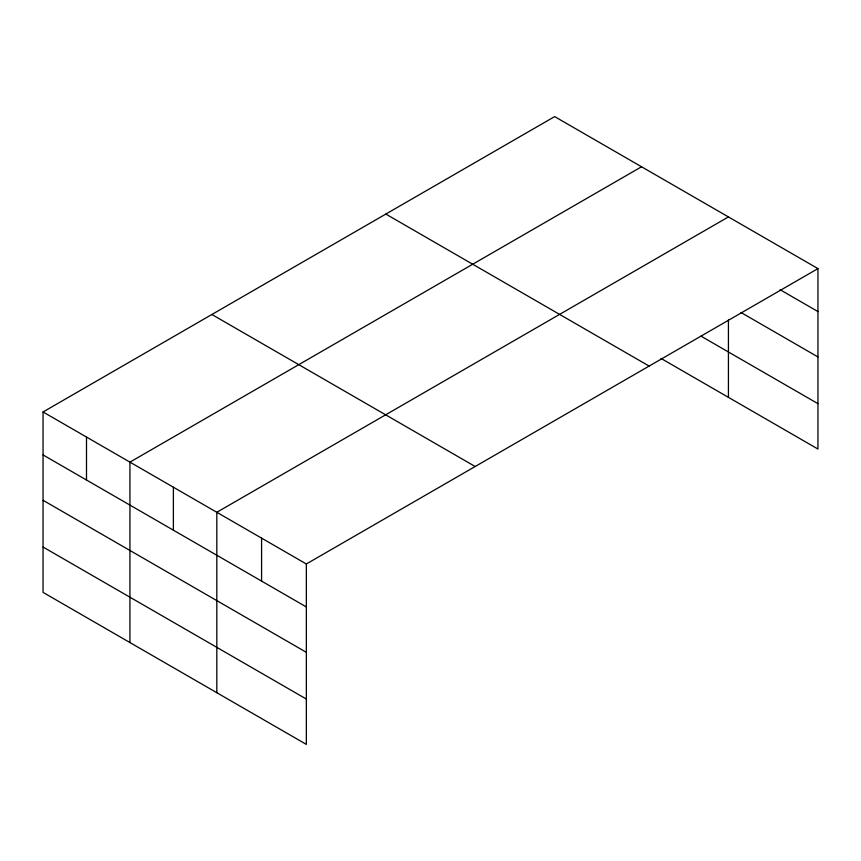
<?xml version="1.0" encoding="UTF-8"?>
<svg xmlns="http://www.w3.org/2000/svg" width="861" height="861" viewBox="0 0 861 861"><rect width="100%" height="100%" fill="white"/><g stroke="black" fill="none" stroke-linecap="round" stroke-linejoin="round"><path stroke-width="1.29" d="M817.95 268.61L554.656 116.601L43.05 411.967L43.05 592.39L306.344 744.399L306.344 563.977L817.95 268.61L817.95 449.033L660.979 358.402M641.542 166.765L129.936 462.131L129.936 642.554M728.428 216.918L216.821 512.295L216.821 692.718M780.077 289.705L817.95 311.564M741.052 312.532L817.95 356.928M700.994 336.145L817.95 403.669M385.825 214.066L649.119 366.076M211.881 314.491L475.175 466.511M43.05 411.967L306.344 563.977M43.05 454.931L306.344 606.94M43.05 500.295L306.344 652.304M43.05 547.026L306.344 699.046M728.428 319.937L728.428 397.351M261.583 538.136L261.583 581.1M173.384 487.218L173.384 530.172M86.498 437.054L86.498 480.007"/></g></svg>
